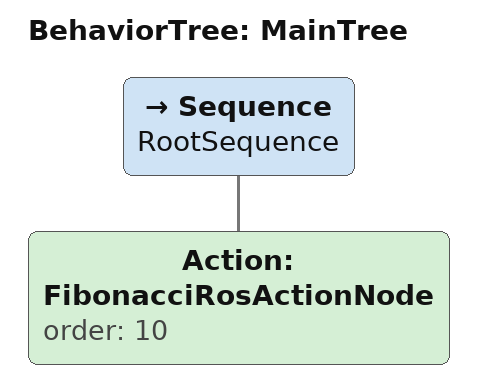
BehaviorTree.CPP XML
<root BTCPP_format="4" main_tree_to_execute="MainTree">
  <BehaviorTree ID="MainTree">
    <Sequence name="RootSequence">
      <Action ID="FibonacciRosActionNode" order="10"/>
    </Sequence>
  </BehaviorTree>
</root>
